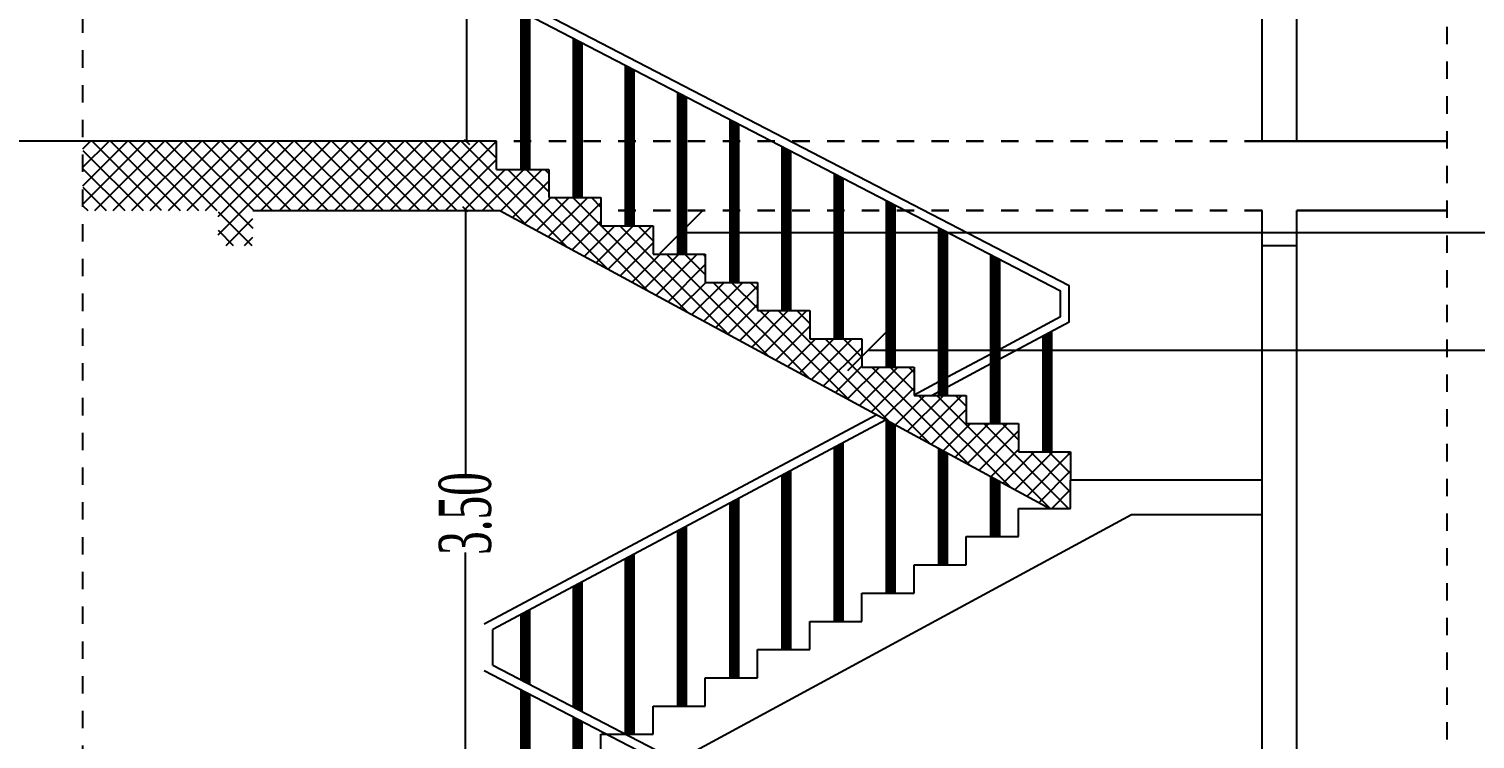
# Model space of a CAD drawing. Header units: inches. Extents: x -351 to 2582, y -266 to 144.
# Drawn here: x 438.15 to 446.46, y -63.93 to -59.84 of the extents above; entities that cross this region are included whole.
import ezdxf

# ---------------------------------------------------------------- set-up
doc = ezdxf.new("R2010")
doc.units = ezdxf.units.IN
doc.header["$MEASUREMENT"] = 0
doc.linetypes.add('DD', pattern=[0.2, 0.1, -0.1])
doc.layers.add('dimin', color=170, linetype='Continuous', lineweight=0)
doc.layers.add('WALLS', color=7, linetype='Continuous', lineweight=30)
for name, color, linetype in [('Hand-Rail', 11, 'Continuous'), ('Hatch-void', 1, 'Continuous'), ('Kitchen-slab', 21, 'Continuous'), ('Steps', 130, 'Continuous'), ('Viod', 10, 'Continuous'), ('WALL', 7, 'Continuous')]:
    doc.layers.add(name, color=color, linetype=linetype)
doc.styles.add('kamal', font='romantic.ttf', dxfattribs={"width": 0.6})
doc.styles.add('ROMAND', font='ROMAND.SHX', dxfattribs={"width": 0.6})
doc.dimstyles.new('DIMCOL', dxfattribs={"dimtxt": 0.3, "dimasz": 0.03, "dimexe": 0, "dimexo": 0, "dimgap": 0, "dimtad": 0, "dimlfac": -0.001, "dimzin": 1, "dimdsep": 46, "dimtxsty": 'kamal', "dimblk": 'OBLIQUE', "dimcen": 1.5, "dimclrd": 8, "dimclre": 8, "dimclrt": 256, "dimazin": 0, "dimtfac": 0.5, "dimtmove": 2, "dimatfit": 3, "dimldrblk": 'OBLIQUE', "dimfxl": 1, "dimtolj": 1, "dimtzin": 1, "dimarcsym": 1})
doc.dimstyles.new('m.fouad', dxfattribs={"dimscale": 0.8, "dimtxt": 0.3, "dimasz": 0.03, "dimexe": 0, "dimexo": 0, "dimgap": 0.09, "dimtad": 0, "dimzin": 0, "dimdsep": 46, "dimtxsty": 'ROMAND', "dimblk": 'OBLIQUE', "dimcen": 0.09, "dimclrd": 8, "dimclre": 8, "dimclrt": 7, "dimadec": 0, "dimazin": 0, "dimtfac": 1, "dimtix": 1, "dimtofl": 0, "dimtmove": 1, "dimatfit": 3, "dimldrblk": 'OBLIQUE', "dimfxl": 0.18, "dimtolj": 1, "dimtzin": 0, "dimarcsym": 0})

# ---------------------------------------------------------------- blocks, each defined once
blk = doc.blocks.new('_Oblique')
at = {"layer": 'dimin', "color": 0, "lineweight": -2}
blk.add_line((-0.5, -0.5), (0.5, 0.5), dxfattribs=at)
blk = doc.blocks.new('*D895')
at = {"layer": 'Defpoints', "color": 0, "transparency": 16777216}
for p in [(440.668152984374, -57.29237487133817), (440.6681529843797, -57.29237487133817), (440.668152984374, -60.49239944157607)]:
    blk.add_point(p, dxfattribs=at)
at = {"layer": 'WALLS', "color": 8, "lineweight": -2, "transparency": 16777216}
for p, q in [((440.6681529843797, -57.29237487133817), (440.6681529843797, -58.66858538130919)), ((440.6681529843797, -60.49239944157607), (440.6681529843797, -59.11618893160504))]:
    blk.add_line(p, q, dxfattribs=at)
at = {"layer": 'WALLS', "color": 8, "lineweight": -2, "transparency": 16777216, "xscale": 0.03, "yscale": 0.03, "zscale": 0.03}
for p, rotation in [((440.6681529843797, -57.29237487133817), 90), ((440.6681529843797, -60.49239944157607), 270)]:
    blk.add_blockref('_Oblique', p, dxfattribs=dict(at, rotation=rotation))
at = {"layer": 'WALLS', "transparency": 16777216, "insert": (440.6681529843796, -58.89238715645723), "char_height": 0.3, "attachment_point": 5, "rotation": 90, "style": 'kamal'}
blk.add_mtext('\\A1;3.20', dxfattribs=at)
blk = doc.blocks.new('*D896')
at = {"layer": 'Defpoints', "color": 0, "transparency": 16777216}
for p in [(440.6560660637294, -60.87938601418291), (440.6560660637294, -64.37936144394448), (440.6594395227314, -64.37936144394448)]:
    blk.add_point(p, dxfattribs=at)
at = {"layer": 'WALLS', "color": 8, "lineweight": -2, "transparency": 16777216}
for p, q in [((440.6560660637294, -60.87938601418291), (440.6594395227314, -60.87938601418291)), ((440.6594395227314, -60.87938601418291), (440.6594395227314, -62.40557195391577)), ((440.6594395227314, -64.37936144394448), (440.6594395227314, -62.85317550421162)), ((440.6560660637294, -64.37936144394448), (440.6594395227314, -64.37936144394448))]:
    blk.add_line(p, q, dxfattribs=at)
at = {"layer": 'WALLS', "color": 8, "lineweight": -2, "transparency": 16777216, "xscale": 0.03, "yscale": 0.03, "zscale": 0.03}
for p, rotation in [((440.6594395227314, -60.87938601418291), 90), ((440.6594395227314, -64.37936144394448), 270)]:
    blk.add_blockref('_Oblique', p, dxfattribs=dict(at, rotation=rotation))
at = {"layer": 'WALLS', "transparency": 16777216, "insert": (440.6594395227313, -62.62937372906381), "char_height": 0.3, "attachment_point": 5, "rotation": 90, "style": 'kamal'}
blk.add_mtext('\\A1;3.50', dxfattribs=at)
blk = doc.blocks.new('*D901')
at = {"layer": 'Defpoints', "color": 0, "transparency": 16777216}
for p in [(430.5578593345119, -60.48710476278512), (439.8061631227288, -60.48710476278511), (430.5578593345076, -60.88710476278511)]:
    blk.add_point(p, dxfattribs=at)
at = {"layer": 'WALLS', "color": 8, "lineweight": -2, "transparency": 16777216}
for p in [(439.8061631227288, -60.48710476278511), (430.5578593345119, -60.88710476278511)]:
    blk.add_line(p, (430.5578593345119, -60.48710476278512), dxfattribs=at)
at = {"layer": 'WALLS', "color": 8, "lineweight": -2, "transparency": 16777216, "xscale": 0.03, "yscale": 0.03, "zscale": 0.03}
for p, rotation in [((430.5578593345119, -60.48710476278512), 90), ((430.5578593345119, -60.88710476278511), 270)]:
    blk.add_blockref('_Oblique', p, dxfattribs=dict(at, rotation=rotation))
at = {"layer": 'WALLS', "transparency": 16777216, "insert": (430.0972084469378, -60.68710476278522), "char_height": 0.3, "attachment_point": 5, "rotation": 90, "style": 'kamal'}
blk.add_mtext('\\A1;0.40', dxfattribs=at)

msp = doc.modelspace()

# ---------------------------------------------------------------- hatches: boundary and pattern name
at = {"layer": 'WALL', "ltscale": 0.5}
h = msp.add_hatch(dxfattribs=at)
h.set_pattern_fill('ANSI37,_O', color=252, scale=0.6)
h.set_pattern_definition([(45, (442.3806046200048, -63.61209764511952), (-0.05303300858899106, 0.05303300858899106), []), (135, (442.3806046200048, -63.61209764511952), (-0.05303300858899106, -0.05303300858899106), [])])
h.paths.add_polyline_path([(438.4607385767883, -60.48710476278508), (438.4607385767883, -60.88710476278509), (439.2382807063416, -60.88710476278509), (439.2382774494426, -61.08710476278509), (439.4383282574668, -61.08710476278509), (439.4383282574668, -60.88710476278509), (440.856872445868, -60.88710476278509), (444.0184092498278, -62.59960002099834), (444.1383282574668, -62.59960002099834), (444.1383282574668, -62.43710038575119), (444.1383282574668, -62.27460075050402), (443.8383282574669, -62.27460075050402), (443.8383282574669, -62.11210111525685), (443.5383282574667, -62.11210111525685), (443.5383282574667, -61.94960148000968), (443.2383282574667, -61.94960148000968), (443.2383282574667, -61.78710184476253), (442.9383282574668, -61.78710184476253), (442.9383282574668, -61.62460220951533), (442.6383282574668, -61.62460220951533), (442.6383282574668, -61.46210257426819), (442.3383282574669, -61.46210257426819), (442.3383282574669, -61.29960293902101), (442.0383282574667, -61.29960293902101), (442.0383282574667, -61.13710330377384), (441.7383282574667, -61.13710330377384), (441.7383282574667, -60.97460366852667), (441.4383282574668, -60.97460366852667), (441.4383282574668, -60.81210403327952), (441.1383282574668, -60.81210403327952), (441.1383282574668, -60.64960439803232), (440.8383282574669, -60.64960439803232), (440.8383282574669, -60.48710476278508)])
h.paths.add_polyline_path([(438.4607385767883, -64.38708019254665), (438.4607385767883, -64.78708019254665), (439.2382171972115, -64.78708019254665), (439.2382139403126, -64.98708019254666), (439.4383282574668, -64.98708019254666), (439.4383282574668, -64.78708019254665), (440.856872445868, -64.78708019254665), (444.0184092498278, -66.49957545075992), (444.1383282574668, -66.49957545075992), (444.1383282574668, -66.33707581551276), (444.1383282574668, -66.1745761802656), (443.8383282574669, -66.1745761802656), (443.8383282574669, -66.01207654501842), (443.5383282574667, -66.01207654501842), (443.5383282574667, -65.84957690977126), (443.2383282574667, -65.84957690977126), (443.2383282574667, -65.6870772745241), (442.9383282574668, -65.6870772745241), (442.9383282574668, -65.52457763927691), (442.6383282574668, -65.52457763927691), (442.6383282574668, -65.36207800402975), (442.3383282574669, -65.36207800402975), (442.3383282574669, -65.1995783687826), (442.0383282574667, -65.1995783687826), (442.0383282574667, -65.03707873353541), (441.7383282574667, -65.03707873353541), (441.7383282574667, -64.87457909828825), (441.4383282574668, -64.87457909828825), (441.4383282574668, -64.71207946304109), (441.1383282574668, -64.71207946304109), (441.1383282574668, -64.5495798277939), (440.8383282574669, -64.5495798277939), (440.8383282574669, -64.38708019254665)])
h.paths.add_polyline_path([(440.4811631227292, -61.04067619135682), (440.4811631227292, -60.33353333421397), (440.0311631227291, -60.33353333421397), (440.0311631227291, -61.04067619135682)], flags=9)
h.paths.add_polyline_path([(439.7720430997883, -64.9406516211184), (439.7720430997883, -64.23350876397555), (439.3220430997883, -64.23350876397555), (439.3220430997883, -64.9406516211184)], flags=9)
h.paths.add_polyline_path([(440.3622899785466, -66.89066195602506), (440.3622899785466, -66.18351909888219), (439.9122899785466, -66.18351909888219), (439.9122899785466, -66.89066195602506)], flags=9)

# ---------------------------------------------------------------- linework, layer by layer
at = {"layer": 'Hand-Rail', "ltscale": 0.5}
for p, q in [((441.0043901620684, -59.75327472251576), (444.0803735523684, -61.3486731978162)), ((441.01658536389, -59.70327472251553), (444.1303735523677, -61.31828114419226)), ((444.1303735523677, -61.52885592419233), (444.1303735523677, -61.31828114419226)), ((444.0803735523684, -61.49885592419271), (444.0803735523684, -61.3486731978162)), ((444.0803735523684, -61.49885592419271), (443.7303735523674, -61.68552259085963)), ((444.1303735523677, -61.52885592419233), (443.7303735523676, -61.74218925752609)), ((443.680373552367, -61.71218925752657), (443.4303735523672, -61.8455225908595)), ((443.680373552367, -61.76885592419301), (443.4303735523672, -61.90218925752635)), ((443.3803735523672, -61.87218925752603), (443.2383282574667, -61.94794674813944)), ((443.3803735523672, -61.92885592419307), (443.3414756352111, -61.94960148000968)), ((443.0252021090205, -62.06161402731135), (440.7669056012292, -63.26603883146672)), ((443.0779153469341, -62.09016696709035), (440.8169056012293, -63.29603883146723)), ((440.8169056012293, -63.50218175221968), (440.8169056012293, -63.29603883146723)), ((440.8169056012293, -63.50218175221968), (444.1302465608901, -65.22068879353354)), ((440.7669056012292, -63.53257380584326), (444.0802465608908, -65.25108084715701))]:
    msp.add_line(p, q, dxfattribs=at)
at = {"layer": 'Hatch-void', "color": 31, "ltscale": 0.5, "true_color": 0xe8b5a2}
for p, q in [((440.9803735523672, -60.64960439803232), (440.9803735523667, -59.75327472251571)), ((440.981303134078, -60.64960439803232), (440.981303134078, -59.75327472251571)), ((440.9832034515564, -60.64960439803232), (440.9832034515564, -59.75327472251571)), ((440.9844700600977, -60.64960439803232), (440.9844700600975, -59.75327472251571)), ((440.9854202188378, -60.64960439803232), (440.985420218838, -59.75327472251571)), ((440.9873205363162, -60.64960439803232), (440.9873205363162, -59.75327472251571)), ((440.9895373035977, -60.64960439803232), (440.9895373035977, -59.75327472251571)), ((440.9920713300141, -60.64960439803232), (440.9920713300141, -59.75327472251571)), ((440.99650567391, -60.64960439803232), (440.99650567391, -59.75327472251571)), ((441.0053735523668, -60.64960439803232), (441.0053735523668, -59.75378477058294)), ((441.0142414308245, -60.64960439803232), (441.0142414308248, -59.75838421016883)), ((441.0186757747204, -60.64960439803232), (441.0186757747208, -59.76068413984764)), ((441.0212098011368, -60.64960439803232), (441.0212098011364, -59.76199844534497)), ((441.0234265684173, -60.64960439803232), (441.0234265684173, -59.76314820029853)), ((441.0253268858967, -60.64960439803232), (441.0253268858967, -59.76413382447939)), ((441.0262770446359, -60.64960439803232), (441.0262770446359, -59.76462663656946)), ((441.0275436531772, -60.64960439803232), (441.0275436531772, -59.76528357943265)), ((441.0303735523673, -60.64960439803232), (441.0303735523673, -59.76675134316233)), ((441.0303735523673, -60.64960439803232), (441.0303735523673, -59.76675134316233)), ((441.2803735523671, -60.81210403327952), (441.2803735523669, -59.89641706895335)), ((441.2813031340779, -60.81210403327952), (441.2813031340779, -59.8968992085023)), ((441.2832034515563, -60.81210403327952), (441.2832034515563, -59.89788483268266)), ((441.2844700600976, -60.81210403327952), (441.2844700600974, -59.89854177554564)), ((441.2854202188378, -60.81210403327952), (441.2854202188378, -59.89903458763645)), ((441.2873205363162, -60.81210403327952), (441.2873205363162, -59.90002021181678)), ((441.2895373035976, -60.81210403327952), (441.2895373035976, -59.90116996677064)), ((441.2920713300141, -60.81210403327952), (441.2920713300141, -59.90248427226832)), ((441.2965056739099, -60.81210403327952), (441.2965056739099, -59.90478420194705)), ((441.3053735523667, -60.81210403327952), (441.3053735523667, -59.90938364153247)), ((441.3142414308245, -60.81210403327952), (441.3142414308245, -59.91398308111825)), ((441.3186757747203, -60.81210403327952), (441.3186757747205, -59.91628301079707)), ((441.3212098011368, -60.81210403327952), (441.3212098011365, -59.91759731629455)), ((441.3234265684173, -60.81210403327952), (441.3234265684173, -59.91874707124802)), ((441.3253268858966, -60.81210403327952), (441.3253268858966, -59.91973269542878)), ((441.3262770446358, -60.81210403327952), (441.3262770446356, -59.92022550751891)), ((441.3275436531771, -60.81210403327952), (441.3275436531771, -59.92088245038221)), ((441.3303735523673, -60.81210403327952), (441.3303735523673, -59.92235021411177)), ((441.3303735523673, -60.81210403327952), (441.3303735523673, -59.92235021411177)), ((441.5803735523671, -60.97460366852667), (441.5803735523668, -60.05201593990287)), ((441.5813031340779, -60.97460366852667), (441.5813031340779, -60.05249807945182)), ((441.5832034515563, -60.97460366852667), (441.5832034515565, -60.05348370363218)), ((441.5844700600976, -60.97460366852667), (441.5844700600974, -60.05414064649517)), ((441.5854202188377, -60.97460366852667), (441.5854202188377, -60.05463345858591)), ((441.5873205363162, -60.97460366852667), (441.5873205363162, -60.05561908276624)), ((441.5895373035976, -60.97460366852667), (441.5895373035976, -60.05676883772004)), ((441.5920713300141, -60.97460366852667), (441.5920713300141, -60.05808314321786)), ((441.5965056739099, -60.97460366852667), (441.5965056739099, -60.0603830728966)), ((441.6053735523667, -60.97460366852667), (441.6053735523667, -60.064982512482)), ((441.6142414308244, -60.97460366852667), (441.6142414308244, -60.06958195206767)), ((441.6186757747203, -60.97460366852667), (441.6186757747205, -60.07188188174651)), ((441.6212098011367, -60.97460366852667), (441.6212098011363, -60.07319618724412)), ((441.6234265684172, -60.97460366852667), (441.6234265684172, -60.07434594219752)), ((441.6253268858966, -60.97460366852667), (441.6253268858966, -60.0753315663784)), ((441.6262770446358, -60.97460366852667), (441.6262770446358, -60.07582437846847)), ((441.6275436531771, -60.97460366852667), (441.6275436531771, -60.07648132133164)), ((441.6303735523672, -60.97460366852667), (441.6303735523672, -60.07794908506122)), ((441.6303735523672, -60.97460366852667), (441.6303735523672, -60.07794908506122)), ((441.880373552367, -61.13710330377384), (441.8803735523668, -60.20761481085229)), ((441.8813031340778, -61.13710330377384), (441.8813031340778, -60.20809695040134)), ((441.8832034515563, -61.13710330377384), (441.8832034515563, -60.2090825745816)), ((441.8844700600976, -61.13710330377384), (441.8844700600971, -60.20973951744458)), ((441.8854202188377, -61.13710330377384), (441.8854202188377, -60.21023232953539)), ((441.8873205363161, -61.13710330377384), (441.8873205363163, -60.21121795371582)), ((441.8895373035975, -61.13710330377384), (441.8895373035975, -60.21236770866956)), ((441.892071330014, -61.13710330377384), (441.892071330014, -60.21368201416738)), ((441.8965056739098, -61.13710330377384), (441.8965056739098, -60.21598194384602)), ((441.9053735523667, -61.13710330377384), (441.9053735523667, -60.22058138343144)), ((441.9142414308244, -61.13710330377384), (441.9142414308244, -60.22518082301721)), ((441.9186757747202, -61.13710330377384), (441.9186757747204, -60.22748075269605)), ((441.9212098011367, -61.13710330377384), (441.921209801136, -60.22879505819347)), ((441.9234265684172, -61.13710330377384), (441.9234265684172, -60.22994481314691)), ((441.9253268858965, -61.13710330377384), (441.9253268858965, -60.23093043732777)), ((441.9262770446358, -61.13710330377384), (441.9262770446358, -60.23142324941792)), ((441.9275436531771, -61.13710330377384), (441.9275436531771, -60.23208019228119)), ((441.9303735523672, -61.13710330377384), (441.9303735523672, -60.2335479560108)), ((441.9303735523672, -61.13710330377384), (441.9303735523672, -60.2335479560108)), ((442.181303134078, -61.29960293902101), (442.181303134078, -60.36369582135097)), ((442.1832034515564, -61.29960293902101), (442.1832034515564, -60.36468144553123)), ((442.1844700600977, -61.29960293902101), (442.1844700600973, -60.36533838839421)), ((442.1854202188379, -61.29960293902101), (442.1854202188379, -60.36583120048506)), ((442.1873205363163, -61.29960293902101), (442.1873205363165, -60.36681682466539)), ((442.1895373035977, -61.29960293902101), (442.1895373035977, -60.36796657961918)), ((442.1920713300142, -61.29960293902101), (442.1920713300144, -60.36928088511701)), ((442.19650567391, -61.29960293902101), (442.1965056739098, -60.37158081479566)), ((442.2053735523668, -61.29960293902101), (442.2053735523668, -60.37618025438097)), ((442.2142414308246, -61.29960293902101), (442.2142414308246, -60.38077969396687)), ((442.2186757747204, -61.29960293902101), (442.2186757747206, -60.3830796236456)), ((442.2212098011369, -61.29960293902101), (442.2212098011364, -60.38439392914316)), ((442.2234265684174, -61.29960293902101), (442.2234265684174, -60.38554368409663)), ((442.2253268858967, -61.29960293902101), (442.2253268858967, -60.3865293082774)), ((442.2262770446359, -61.29960293902101), (442.2262770446359, -60.38702212036759)), ((442.2275436531772, -61.29960293902101), (442.2275436531772, -60.38767906323075)), ((442.2303735523674, -61.29960293902101), (442.2303735523674, -60.38914682696036)), ((442.2303735523674, -61.29960293902101), (442.2303735523674, -60.38914682696036)), ((442.4803735523672, -61.46210257426819), (442.4803735523667, -60.51881255275121)), ((442.481303134078, -61.46210257426819), (442.481303134078, -60.51929469230028)), ((442.4832034515564, -61.46210257426819), (442.4832034515566, -60.52028031648064)), ((442.4844700600977, -61.46210257426819), (442.4844700600975, -60.52093725934373)), ((442.4854202188378, -61.46210257426819), (442.485420218838, -60.52143007143442)), ((442.4873205363162, -61.46210257426819), (442.4873205363162, -60.52241569561474)), ((442.4895373035977, -61.46210257426819), (442.4895373035977, -60.52356545056847)), ((442.4920713300141, -61.46210257426819), (442.4920713300141, -60.52487975606631)), ((442.49650567391, -61.46210257426819), (442.4965056739097, -60.5271796857451)), ((442.5053735523668, -61.46210257426819), (442.5053735523668, -60.5317791253304)), ((442.5142414308245, -61.46210257426819), (442.5142414308243, -60.53637856491618)), ((442.5186757747204, -61.46210257426819), (442.5186757747208, -60.53867849459492)), ((442.5212098011368, -61.46210257426819), (442.5212098011364, -60.53999280009251)), ((442.5234265684173, -61.46210257426819), (442.5234265684176, -60.54114255504614)), ((442.5253268858967, -61.46210257426819), (442.5253268858967, -60.54212817922678)), ((442.5262770446359, -61.46210257426819), (442.5262770446357, -60.54262099131692)), ((442.5275436531772, -61.46210257426819), (442.5275436531772, -60.54327793418018)), ((442.5303735523673, -61.46210257426819), (442.5303735523673, -60.54474569790993)), ((442.5303735523673, -61.46210257426819), (442.5303735523673, -60.54474569790993)), ((442.1803735523672, -61.29960293902101), (442.180373552367, -60.62900177481974)), ((442.7803735523671, -61.62460220951533), (442.7803735523669, -60.67441142370073)), ((442.7813031340779, -61.62460220951533), (442.7813031340779, -60.67489356324981)), ((442.7832034515563, -61.62460220951533), (442.7832034515566, -60.67587918743016)), ((442.7844700600976, -61.62460220951533), (442.7844700600972, -60.67653613029303)), ((442.7854202188378, -61.62460220951533), (442.7854202188378, -60.67702894238388)), ((442.7873205363162, -61.62460220951533), (442.7873205363162, -60.67801456656431)), ((442.7895373035976, -61.62460220951533), (442.7895373035976, -60.67916432151799)), ((442.7920713300141, -61.62460220951533), (442.7920713300141, -60.68047862701584)), ((442.7965056739099, -61.62460220951533), (442.7965056739099, -60.68277855669464)), ((442.8053735523667, -61.62460220951533), (442.8053735523667, -60.68737799627993)), ((442.8142414308245, -61.62460220951533), (442.8142414308245, -60.69197743586561)), ((442.8186757747203, -61.62460220951533), (442.8186757747205, -60.69427736554447)), ((442.8212098011368, -61.62460220951533), (442.8212098011361, -60.69559167104195)), ((442.8234265684173, -61.62460220951533), (442.8234265684173, -60.69674142599564)), ((442.8253268858966, -61.62460220951533), (442.8253268858966, -60.69772705017628)), ((442.8262770446358, -61.62460220951533), (442.8262770446358, -60.69821986226648)), ((442.8275436531771, -61.62460220951533), (442.8275436531771, -60.69887680512974)), ((442.8303735523673, -61.62460220951533), (442.8303735523673, -60.70034456885938)), ((442.8303735523673, -61.62460220951533), (442.8303735523673, -60.70034456885938)), ((443.0803735523671, -61.78710184476253), (443.0803735523668, -60.83001029465026)), ((443.0813031340779, -61.78710184476253), (443.0813031340779, -60.83049243419933)), ((443.0832034515563, -61.78710184476253), (443.0832034515565, -60.83147805837957)), ((443.0844700600976, -61.78710184476253), (443.0844700600974, -60.83213500124256)), ((443.0854202188377, -61.78710184476253), (443.0854202188377, -60.83262781333346)), ((443.0873205363162, -61.78710184476253), (443.0873205363164, -60.83361343751378)), ((443.0895373035976, -61.78710184476253), (443.0895373035976, -60.83476319246751)), ((443.0920713300141, -61.78710184476253), (443.0920713300141, -60.83607749796536)), ((443.0965056739099, -61.78710184476253), (443.0965056739099, -60.83837742764406)), ((443.1053735523667, -61.78710184476253), (443.1053735523667, -60.84297686722937)), ((443.1142414308244, -61.78710184476253), (443.1142414308244, -60.84757630681514)), ((443.1186757747203, -61.78710184476253), (443.1186757747207, -60.8498762364939)), ((443.1212098011367, -61.78710184476253), (443.1212098011363, -60.85119054199153)), ((443.1234265684172, -61.78710184476253), (443.1234265684172, -60.85234029694513)), ((443.1253268858966, -61.78710184476253), (443.1253268858966, -60.85332592112579)), ((443.1262770446358, -61.78710184476253), (443.1262770446358, -60.85381873321593)), ((443.1275436531771, -61.78710184476253), (443.1275436531771, -60.85447567607918)), ((443.1303735523672, -61.78710184476253), (443.1303735523672, -60.85594343980884)), ((443.1303735523672, -61.78710184476253), (443.1303735523672, -60.85594343980884)), ((443.380373552367, -61.94960148000968), (443.380373552367, -60.98560916559978)), ((443.3813031340778, -61.94960148000968), (443.3813031340778, -60.98609130514873)), ((443.3832034515563, -61.94960148000968), (443.3832034515563, -60.98707692932909)), ((443.3844700600976, -61.94960148000968), (443.3844700600973, -60.98773387219208)), ((443.3854202188377, -61.94960148000968), (443.3854202188377, -60.98822668428292)), ((443.3873205363161, -61.94960148000968), (443.3873205363161, -60.98921230846312)), ((443.3895373035975, -61.94960148000968), (443.3895373035975, -60.99036206341702)), ((443.392071330014, -61.94960148000968), (443.3920713300142, -60.99167636891488)), ((443.3965056739098, -61.94960148000968), (443.3965056739096, -60.99397629859359)), ((443.4053735523667, -61.94960148000968), (443.4053735523667, -60.9985757381789)), ((443.4142414308244, -61.94960148000968), (443.4142414308244, -61.00317517776469)), ((443.4186757747202, -61.94960148000968), (443.4186757747204, -61.00547510744343)), ((443.4212098011367, -61.94960148000968), (443.4212098011362, -61.00678941294099)), ((443.4234265684172, -61.94960148000968), (443.4234265684172, -61.00793916789452)), ((443.4253268858965, -61.94960148000968), (443.4253268858965, -61.00892479207518)), ((443.4262770446358, -61.94960148000968), (443.4262770446355, -61.00941760416538)), ((443.4275436531771, -61.94960148000968), (443.4275436531771, -61.01007454702872)), ((443.4303735523672, -61.94960148000968), (443.430373552367, -61.01154231075829)), ((443.4303735523672, -61.94960148000968), (443.430373552367, -61.01154231075829)), ((443.6803735523672, -62.11210111525685), (443.6803735523667, -61.1412080365493)), ((443.681303134078, -62.11210111525685), (443.681303134078, -61.14169017609836)), ((443.6832034515564, -62.11210111525685), (443.6832034515564, -61.14267580027872)), ((443.6844700600977, -62.11210111525685), (443.6844700600973, -61.14333274314171)), ((443.6854202188379, -62.11210111525685), (443.6854202188379, -61.1438255552325)), ((443.6873205363163, -62.11210111525685), (443.6873205363165, -61.14481117941281)), ((443.6895373035977, -62.11210111525685), (443.6895373035979, -61.14596093436666)), ((443.6920713300142, -62.11210111525685), (443.6920713300142, -61.14727523986453)), ((443.69650567391, -62.11210111525685), (443.69650567391, -61.14957516954314)), ((443.7053735523668, -62.11210111525685), (443.7053735523668, -61.15417460912843)), ((443.7142414308246, -62.11210111525685), (443.7142414308246, -61.15877404871424)), ((443.7186757747204, -62.11210111525685), (443.7186757747209, -61.16107397839309)), ((443.7212098011369, -62.11210111525685), (443.7212098011362, -61.16238828389056)), ((443.7234265684174, -62.11210111525685), (443.7234265684174, -61.16353803884414)), ((443.7253268858967, -62.11210111525685), (443.7253268858967, -61.1645236630248)), ((443.7262770446359, -62.11210111525685), (443.7262770446357, -61.16501647511505)), ((443.7275436531772, -62.11210111525685), (443.7275436531772, -61.16567341797828)), ((443.7303735523674, -62.11210111525685), (443.7303735523674, -61.16714118170798)), ((443.7303735523674, -62.11210111525685), (443.7303735523674, -61.16714118170798)), ((444.0142414308245, -62.27460075050402), (444.0142414308245, -61.59079305568211)), ((444.0186757747204, -62.27460075050402), (444.0186757747206, -61.58842807227096)), ((444.0212098011368, -62.27460075050402), (444.0212098011366, -61.58707659151571)), ((444.0234265684173, -62.27460075050402), (444.0234265684173, -61.58589431563257)), ((444.0253268858967, -62.27460075050402), (444.0253268858967, -61.58488081297688)), ((444.0262770446359, -62.27460075050402), (444.0262770446359, -61.58437406164946)), ((444.0275436531772, -62.27460075050402), (444.0275436531772, -61.58369853709402)), ((444.0303735523673, -62.27460075050402), (444.0303735523673, -61.58218925752595)), ((444.0303735523673, -62.27460075050402), (444.0303735523673, -61.58218925752595)), ((443.9803735523672, -62.27460075050402), (443.9803735523669, -61.60885592419289)), ((443.981303134078, -62.27460075050402), (443.981303134078, -61.60836014728028)), ((443.9832034515564, -62.27460075050402), (443.9832034515564, -61.6073466446252)), ((443.9844700600977, -62.27460075050402), (443.9844700600975, -61.6062185230094)), ((443.9854202188378, -62.27460075050402), (443.9854202188378, -61.60616436874164)), ((443.9873205363162, -62.27460075050402), (443.9873205363162, -61.6051508660866)), ((443.9895373035977, -62.27460075050402), (443.9895373035977, -61.60396859020318)), ((443.9920713300141, -62.27460075050402), (443.9920713300141, -61.60261710944772)), ((443.99650567391, -62.27460075050402), (443.99650567391, -61.60025212603652)), ((444.0053735523668, -62.27460075050402), (444.0053735523668, -61.59552259085959)), ((443.0803735523671, -63.08709892673986), (443.0803735523668, -62.09149849204422)), ((443.0813031340779, -63.08709892673986), (443.0813031340779, -62.09200201434081)), ((443.0832034515563, -63.08709892673986), (443.0832034515563, -62.09303135066446)), ((443.0844700600976, -63.08709892673986), (443.0844700600974, -62.09371742875088)), ((443.0854202188377, -63.08709892673986), (443.0854202188377, -62.09423209691333)), ((443.0873205363162, -63.08709892673986), (443.0873205363162, -62.095261433237)), ((443.0895373035976, -63.08709892673986), (443.0895373035976, -62.09646217948585)), ((443.0920713300141, -63.08709892673986), (443.0920713300141, -62.09783477404713)), ((443.0965056739099, -63.08709892673986), (443.0965056739099, -62.10023670493257)), ((443.1053735523667, -63.08709892673986), (443.1053735523667, -62.10504012831474)), ((443.1142414308244, -63.08709892673986), (443.1142414308244, -62.10984355169741)), ((443.1186757747203, -63.08709892673986), (443.1186757747205, -62.11224548258298)), ((443.1212098011367, -63.08709892673986), (443.1212098011365, -62.113618077144)), ((443.1234265684172, -63.08709892673986), (443.1234265684172, -62.1148188233925)), ((443.1253268858966, -63.08709892673986), (443.1253268858966, -62.11584815971665)), ((443.1262770446358, -63.08709892673986), (443.1262770446358, -62.11636282787848)), ((443.1275436531771, -63.08709892673986), (443.1275436531771, -62.11704890596502)), ((443.1303735523672, -63.08709892673986), (443.1303735523672, -62.11858176458564)), ((443.1303735523672, -63.08709892673986), (443.1303735523672, -62.11858176458564)), ((442.7803735523671, -63.24959856198703), (442.7803735523671, -62.24885592419302)), ((442.7813031340779, -63.24959856198703), (442.7813031340779, -62.24836014728038)), ((442.7832034515563, -63.24959856198703), (442.7832034515563, -62.24734664462531)), ((442.7844700600976, -63.24959856198703), (442.7844700600974, -62.24667112007005)), ((442.7854202188378, -63.24959856198703), (442.7854202188378, -62.24616436874192)), ((442.7873205363162, -63.24959856198703), (442.7873205363162, -62.24515086608679)), ((442.7895373035976, -63.24959856198703), (442.7895373035976, -62.24396859020334)), ((442.7920713300141, -63.24959856198703), (442.7920713300139, -62.24261710944788)), ((442.7965056739099, -63.24959856198703), (442.7965056739097, -62.24025212603676)), ((442.8053735523667, -63.24959856198703), (442.8053735523667, -62.23552259085983)), ((442.8142414308245, -63.24959856198703), (442.8142414308245, -62.23079305568231)), ((442.8186757747203, -63.24959856198703), (442.8186757747205, -62.22842807227113)), ((442.8212098011368, -63.24959856198703), (442.8212098011365, -62.22707659151583)), ((442.8234265684173, -63.24959856198703), (442.8234265684173, -62.22589431563283)), ((442.8253268858966, -63.24959856198703), (442.8253268858966, -62.22488081297718)), ((442.8262770446358, -63.24959856198703), (442.8262770446358, -62.22437406164954)), ((442.8275436531771, -63.24959856198703), (442.8275436531771, -62.22369853709428)), ((442.8303735523673, -63.24959856198703), (442.8303735523673, -62.22218925752611)), ((442.8303735523673, -63.24959856198703), (442.8303735523673, -62.22218925752611)), ((443.380373552367, -62.92459929149268), (443.3803735523668, -62.25399812729141)), ((443.3813031340778, -62.92459929149268), (443.3813031340778, -62.25450164958795)), ((443.3832034515563, -62.92459929149268), (443.3832034515563, -62.25553098591162)), ((443.3844700600976, -62.92459929149268), (443.3844700600973, -62.25621706399806)), ((443.3854202188377, -62.92459929149268), (443.3854202188377, -62.25673173216049)), ((443.3873205363161, -62.92459929149268), (443.3873205363161, -62.25776106848414)), ((443.3895373035975, -62.92459929149268), (443.3895373035975, -62.25896181473301)), ((443.392071330014, -62.92459929149268), (443.392071330014, -62.26033440929429)), ((443.3965056739098, -62.92459929149268), (443.3965056739098, -62.26273634017971)), ((443.4053735523667, -62.92459929149268), (443.4053735523667, -62.2675397635619)), ((443.4142414308244, -62.92459929149268), (443.4142414308244, -62.27234318694457)), ((443.4186757747202, -62.92459929149268), (443.4186757747204, -62.27474511783008)), ((443.4212098011367, -62.92459929149268), (443.4212098011365, -62.27611771239118)), ((443.4234265684172, -62.92459929149268), (443.4234265684172, -62.27731845863964)), ((443.4253268858965, -62.92459929149268), (443.4253268858965, -62.27834779496379)), ((443.4262770446358, -62.92459929149268), (443.4262770446358, -62.27886246312563)), ((443.4275436531771, -62.92459929149268), (443.4275436531771, -62.27954854121216)), ((443.4303735523672, -62.92459929149268), (443.4303735523672, -62.28108139983279)), ((443.4303735523672, -62.92459929149268), (443.4303735523672, -62.28108139983279)), ((442.4803735523672, -63.4120981972342), (442.4803735523672, -62.40885592419315)), ((442.481303134078, -63.4120981972342), (442.481303134078, -62.40836014728062)), ((442.4832034515564, -63.4120981972342), (442.4832034515566, -62.40734664462539)), ((442.4844700600977, -63.4120981972342), (442.4844700600977, -62.40667112007011)), ((442.4854202188378, -63.4120981972342), (442.4854202188378, -62.40616436874198)), ((442.4873205363162, -63.4120981972342), (442.487320536316, -62.4051508660869)), ((442.4895373035977, -63.4120981972342), (442.4895373035977, -62.40396859020343)), ((442.4920713300141, -63.4120981972342), (442.4920713300141, -62.40261710944793)), ((442.49650567391, -63.4120981972342), (442.49650567391, -62.4002521260368)), ((442.5053735523668, -63.4120981972342), (442.5053735523668, -62.39552259085991)), ((442.5142414308245, -63.4120981972342), (442.5142414308245, -62.39079305568238)), ((442.5186757747204, -63.4120981972342), (442.5186757747206, -62.38842807227117)), ((442.5212098011368, -63.4120981972342), (442.5212098011368, -62.38707659151592)), ((442.5234265684173, -63.4120981972342), (442.5234265684173, -62.38589431563292)), ((442.5253268858967, -63.4120981972342), (442.5253268858967, -62.38488081297726)), ((442.5262770446359, -63.4120981972342), (442.5262770446359, -62.38437406164967)), ((442.5275436531772, -63.4120981972342), (442.5275436531772, -62.38369853709435)), ((442.5303735523673, -63.4120981972342), (442.5303735523673, -62.38218925752619)), ((442.5303735523673, -63.4120981972342), (442.5303735523673, -62.38218925752619)), ((443.680373552367, -62.76209965624554), (443.680373552367, -62.4164977625386)), ((443.6813031340778, -62.76209965624554), (443.6813031340778, -62.4170012848351)), ((443.6832034515562, -62.76209965624554), (443.6832034515562, -62.41803062115876)), ((443.6844700600975, -62.76209965624554), (443.6844700600975, -62.41871669924527)), ((443.6854202188376, -62.76209965624554), (443.6854202188376, -62.41923136740763)), ((443.6873205363161, -62.76209965624554), (443.6873205363161, -62.42026070373129)), ((443.6895373035975, -62.76209965624554), (443.6895373035975, -62.42146144998016)), ((443.692071330014, -62.76209965624554), (443.692071330014, -62.42283404454143)), ((443.6965056739098, -62.76209965624554), (443.6965056739098, -62.42523597542686)), ((443.7053735523666, -62.76209965624554), (443.7053735523666, -62.43003939880904)), ((443.7142414308244, -62.76209965624554), (443.7142414308244, -62.43484282219171)), ((443.7186757747202, -62.76209965624554), (443.7186757747202, -62.43724475307718)), ((443.7212098011366, -62.76209965624554), (443.7212098011366, -62.43861734763837)), ((443.7234265684172, -62.76209965624554), (443.7234265684172, -62.4398180938868)), ((443.7253268858965, -62.76209965624554), (443.7253268858965, -62.44084743021094)), ((443.7262770446357, -62.76209965624554), (443.7262770446357, -62.44136209837278)), ((443.727543653177, -62.76209965624554), (443.727543653177, -62.44204817645931)), ((443.7303735523672, -62.76209965624554), (443.7303735523672, -62.44358103507993)), ((443.7303735523672, -62.76209965624554), (443.7303735523672, -62.44358103507993)), ((442.180373552367, -63.57459783248134), (442.1803735523667, -62.56885592419341)), ((442.1813031340778, -63.57459783248134), (442.1813031340778, -62.56836014728079)), ((442.1832034515562, -63.57459783248134), (442.1832034515562, -62.56734664462567)), ((442.1844700600975, -63.57459783248134), (442.1844700600975, -62.56667112007034)), ((442.1854202188376, -63.57459783248134), (442.1854202188376, -62.56616436874232)), ((442.1873205363161, -63.57459783248134), (442.1873205363158, -62.56515086608709)), ((442.1895373035975, -63.57459783248134), (442.1895373035975, -62.56396859020369)), ((442.192071330014, -63.57459783248134), (442.192071330014, -62.56261710944813)), ((442.1965056739098, -63.57459783248134), (442.1965056739098, -62.56025212603711)), ((442.2053735523666, -63.57459783248134), (442.2053735523666, -62.55552259086014)), ((442.2142414308244, -63.57459783248134), (442.2142414308244, -62.55079305568259)), ((442.2186757747202, -63.57459783248134), (442.2186757747204, -62.54842807227135)), ((442.2212098011366, -63.57459783248134), (442.2212098011364, -62.54707659151626)), ((442.2234265684172, -63.57459783248134), (442.2234265684169, -62.54589431563318)), ((442.2253268858965, -63.57459783248134), (442.2253268858965, -62.54488081297751)), ((442.2262770446357, -63.57459783248134), (442.2262770446359, -62.54437406164986)), ((442.227543653177, -63.57459783248134), (442.227543653177, -62.54369853709457)), ((442.2303735523672, -63.57459783248134), (442.2303735523672, -62.54218925752647)), ((442.2303735523672, -63.57459783248134), (442.2303735523672, -62.54218925752647)), ((441.880373552367, -63.73709746772855), (441.880373552367, -62.7288559241934)), ((441.8813031340778, -63.73709746772855), (441.8813031340778, -62.72836014728095)), ((441.8832034515563, -63.73709746772855), (441.8832034515563, -62.72734664462575)), ((441.8844700600976, -63.73709746772855), (441.8844700600976, -62.72667112007041)), ((441.8854202188377, -63.73709746772855), (441.8854202188377, -62.72616436874239)), ((441.8873205363161, -63.73709746772855), (441.8873205363161, -62.72515086608722)), ((441.8895373035975, -63.73709746772855), (441.8895373035975, -62.72396859020373)), ((441.892071330014, -63.73709746772855), (441.8920713300138, -62.72261710944834)), ((441.8965056739098, -63.73709746772855), (441.8965056739098, -62.72025212603715)), ((441.9053735523667, -63.73709746772855), (441.9053735523667, -62.71552259086022)), ((441.9142414308244, -63.73709746772855), (441.9142414308244, -62.71079305568271)), ((441.9186757747202, -63.73709746772855), (441.9186757747204, -62.70842807227154)), ((441.9212098011367, -63.73709746772855), (441.9212098011365, -62.70707659151628)), ((441.9234265684172, -63.73709746772855), (441.9234265684172, -62.7058943156332)), ((441.9253268858965, -63.73709746772855), (441.9253268858963, -62.70488081297759)), ((441.9262770446358, -63.73709746772855), (441.9262770446358, -62.70437406164999)), ((441.9275436531771, -63.73709746772855), (441.9275436531771, -62.70369853709464)), ((441.9303735523672, -63.73709746772855), (441.9303735523672, -62.70218925752656)), ((441.9303735523672, -63.73709746772855), (441.9303735523672, -62.70218925752656)), ((441.5803735523671, -63.89959710297569), (441.5803735523668, -62.88885592419365)), ((441.5813031340779, -63.89959710297569), (441.5813031340779, -62.88836014728098)), ((441.5832034515563, -63.89959710297569), (441.5832034515565, -62.88734664462584)), ((441.5844700600976, -63.89959710297569), (441.5844700600974, -62.88667112007062)), ((441.5854202188377, -63.89959710297569), (441.5854202188377, -62.88616436874244)), ((441.5873205363162, -63.89959710297569), (441.5873205363162, -62.88515086608734)), ((441.5895373035976, -63.89959710297569), (441.5895373035976, -62.88396859020384)), ((441.5920713300141, -63.89959710297569), (441.5920713300141, -62.88261710944839)), ((441.5965056739099, -63.89959710297569), (441.5965056739099, -62.88025212603733)), ((441.6053735523667, -63.89959710297569), (441.6053735523667, -62.8755225908603)), ((441.6142414308244, -63.89959710297569), (441.6142414308242, -62.87079305568292)), ((441.6186757747203, -63.89959710297569), (441.6186757747205, -62.86842807227166)), ((441.6212098011367, -63.89959710297569), (441.6212098011365, -62.86707659151639)), ((441.6234265684172, -63.89959710297569), (441.6234265684172, -62.86589431563337)), ((441.6253268858966, -63.89959710297569), (441.6253268858966, -62.8648808129777)), ((441.6262770446358, -63.89959710297569), (441.6262770446358, -62.86437406165004)), ((441.6275436531771, -63.89959710297569), (441.6275436531771, -62.86369853709478)), ((441.6303735523672, -63.89959710297569), (441.6303735523672, -62.86218925752662)), ((441.6303735523672, -63.89959710297569), (441.6303735523672, -62.86218925752662)), ((441.2803735523671, -63.74256538528078), (441.2803735523671, -63.04885592419376)), ((441.2813031340777, -63.74304752482961), (441.2813031340777, -63.04836014728114)), ((441.2832034515563, -63.74403314901001), (441.2832034515563, -63.04734664462606)), ((441.2844700600974, -63.74469009187307), (441.2844700600972, -63.04667112007081)), ((441.2854202188378, -63.74518290396385), (441.2854202188378, -63.04616436874261)), ((441.2873205363162, -63.74616852814407), (441.2873205363162, -63.0451508660874)), ((441.2895373035976, -63.74731828309794), (441.2895373035976, -63.04396859020396)), ((441.2920713300143, -63.74863258859594), (441.2920713300143, -63.04261710944837)), ((441.2965056739101, -63.75093251827451), (441.2965056739101, -63.04025212603737)), ((441.3053735523667, -63.75553195785976), (441.3053735523667, -63.03552259086042)), ((441.3142414308245, -63.76013139744555), (441.3142414308245, -63.03079305568302)), ((441.3186757747205, -63.7624313271243), (441.3186757747205, -63.02842807227165)), ((441.3212098011368, -63.76374563262198), (441.3212098011365, -63.02707659151645)), ((441.3234265684171, -63.76489538757534), (441.3234265684173, -63.02589431563347)), ((441.3253268858964, -63.76588101175611), (441.3253268858964, -63.02488081297776)), ((441.3262770446356, -63.76637382384629), (441.3262770446356, -63.02437406165028)), ((441.3275436531774, -63.76703076670969), (441.3275436531774, -63.02369853709476)), ((441.3303735523671, -63.76849853043916), (441.3303735523673, -63.02218925752673)), ((441.3303735523671, -63.76849853043916), (441.3303735523673, -63.02218925752673)), ((440.9803735523672, -63.58696651433129), (440.9803735523672, -63.20885592419381)), ((440.9813031340777, -63.5874486538801), (440.981303134078, -63.20836014728117)), ((440.9832034515566, -63.58843427806056), (440.9832034515566, -63.20734664462606)), ((440.9844700600975, -63.58909122092348), (440.9844700600975, -63.20667112007094)), ((440.985420218838, -63.58958403301436), (440.985420218838, -63.20616436874271)), ((440.987320536316, -63.59056965719452), (440.9873205363162, -63.20515086608748)), ((440.9895373035974, -63.59171941214831), (440.9895373035974, -63.20396859020406)), ((440.9920713300141, -63.59303371764622), (440.9920713300141, -63.20261710944864)), ((440.99650567391, -63.59533364732492), (440.99650567391, -63.20025212603758)), ((441.005373552367, -63.59993308691031), (441.005373552367, -63.19552259086053)), ((441.0142414308245, -63.60453252649606), (441.0142414308245, -63.19079305568309)), ((441.0186757747206, -63.60683245617469), (441.0186757747206, -63.18842807227178)), ((441.0212098011368, -63.60814676167246), (441.0212098011366, -63.18707659151663)), ((441.0234265684173, -63.60929651662593), (441.0234265684173, -63.18589431563358)), ((441.0253268858964, -63.61028214080662), (441.0253268858964, -63.18488081297792)), ((441.0262770446359, -63.61077495289678), (441.0262770446357, -63.18437406165032)), ((441.0275436531774, -63.61143189576018), (441.0275436531774, -63.18369853709487)), ((441.0303735523673, -63.61289965948966), (441.0303735523673, -63.18218925752691)), ((441.0303735523673, -63.61289965948966), (441.0303735523673, -63.18218925752691)), ((440.9803735523672, -64.22459637347004), (440.9803735523674, -63.64329171311317)), ((440.981303134078, -64.22459637347004), (440.981303134078, -63.64377385266201)), ((440.9832034515564, -64.22459637347004), (440.9832034515568, -63.64475947684244)), ((440.9844700600977, -64.22459637347004), (440.9844700600975, -63.64541641970536)), ((440.9854202188378, -64.22459637347004), (440.985420218838, -63.64590923179622)), ((440.9873205363162, -64.22459637347004), (440.9873205363162, -63.64689485597637)), ((440.9895373035977, -64.22459637347004), (440.9895373035974, -63.64804461093021)), ((440.9920713300141, -64.22459637347004), (440.9920713300141, -63.64935891642807)), ((440.99650567391, -64.22459637347004), (440.99650567391, -63.65165884610684)), ((441.0053735523668, -64.22459637347004), (441.005373552367, -63.65625828569222)), ((441.0142414308245, -64.22459637347004), (441.0142414308248, -63.66085772527799)), ((441.0186757747204, -64.22459637347004), (441.0186757747206, -63.66315765495659)), ((441.0212098011368, -64.22459637347004), (441.0212098011368, -63.66447196045434)), ((441.0234265684173, -64.22459637347004), (441.0234265684173, -63.66562171540774)), ((441.0253268858967, -64.22459637347004), (441.0253268858967, -63.66660733958852)), ((441.0262770446359, -64.22459637347004), (441.0262770446359, -63.66710015167865)), ((441.0275436531772, -64.22459637347004), (441.0275436531774, -63.667757094542)), ((441.0303735523673, -64.22459637347004), (441.0303735523676, -63.66922485827155)), ((441.0303735523673, -64.22459637347004), (441.0303735523676, -63.66922485827155)), ((441.2803735523671, -64.06209673822286), (441.2803735523669, -63.79889058406266)), ((441.2813031340779, -64.06209673822286), (441.2813031340779, -63.79937272361144)), ((441.2832034515563, -64.06209673822286), (441.2832034515563, -63.80035834779184)), ((441.2844700600976, -64.06209673822286), (441.2844700600974, -63.80101529065489)), ((441.2854202188378, -64.06209673822286), (441.285420218838, -63.80150810274571)), ((441.2873205363162, -64.06209673822286), (441.2873205363162, -63.80249372692592)), ((441.2895373035976, -64.06209673822286), (441.2895373035976, -63.80364348187976)), ((441.2920713300141, -64.06209673822286), (441.2920713300143, -63.8049577873777)), ((441.2965056739099, -64.06209673822286), (441.2965056739099, -63.80725771705627)), ((441.3053735523667, -64.06209673822286), (441.3053735523667, -63.81185715664158)), ((441.3142414308245, -64.06209673822286), (441.3142414308243, -63.81645659622734)), ((441.3186757747203, -64.06209673822286), (441.3186757747205, -63.81875652590611)), ((441.3212098011368, -64.06209673822286), (441.3212098011365, -63.82007083140385)), ((441.3234265684173, -64.06209673822286), (441.3234265684173, -63.82122058635714)), ((441.3253268858966, -64.06209673822286), (441.3253268858964, -63.82220621053793)), ((441.3262770446358, -64.06209673822286), (441.3262770446356, -63.82269902262814)), ((441.3275436531771, -64.06209673822286), (441.3275436531774, -63.82335596549144)), ((441.3303735523673, -64.06209673822286), (441.3303735523671, -63.82482372922097)), ((441.3303735523673, -64.06209673822286), (441.3303735523671, -63.82482372922097))]:
    msp.add_line(p, q, dxfattribs=at)
at = {"layer": 'Kitchen-slab', "ltscale": 0.5}
for p, q in [((445.4383282574661, -60.48710476278508), (445.4383282574659, -56.98708019254701)), ((445.2383282574654, -60.48710476278508), (445.2383282574651, -57.28708019254718)), ((440.8383282574669, -60.48710476278508), (438.4607385767883, -60.48710476278508)), ((445.2383282574665, -64.38708019254665), (445.2383282574654, -60.88710476278507)), ((445.4383282574665, -64.38708019254665), (445.4383282574661, -60.88710476278507)), ((445.2383282574654, -61.08710476278507), (445.4383282574661, -61.08710476278505)), ((445.2383282574667, -62.43710038575119), (444.1383282574668, -62.43710038575119)), ((444.4890144161473, -62.63710038575118), (440.9517853545428, -64.55310454344936)), ((445.238328257466, -62.6371003857512), (444.4890144161473, -62.63710038575118))]:
    msp.add_line(p, q, dxfattribs=at)
msp.add_lwpolyline([(439.4383282574668, -60.88710476278509), (440.856872445868, -60.88710476278509), (444.0184092498278, -62.59960002099831)], dxfattribs=at)
at = {"layer": 'Steps', "ltscale": 0.5}
for p, q in [((440.8383282574669, -60.64960439803232), (440.8383282574669, -60.48709622805316)), ((440.8383282574669, -60.64960439803232), (441.1383282574668, -60.64960439803232)), ((441.1383282574668, -60.64960439803232), (441.1383282574668, -60.81210403327952)), ((441.1383282574668, -60.81210403327952), (441.4383282574668, -60.81210403327952)), ((441.4383282574668, -60.81210403327952), (441.4383282574668, -60.97460366852667)), ((441.4383282574668, -60.97460366852667), (441.7383282574667, -60.97460366852667)), ((441.7383282574667, -60.97460366852667), (441.7383282574667, -61.13710330377384)), ((441.7383282574667, -61.13710330377384), (442.0383282574667, -61.13710330377384)), ((442.0383282574667, -61.13710330377384), (442.0383282574667, -61.29960293902101)), ((442.0383282574667, -61.29960293902101), (442.3383282574669, -61.29960293902101)), ((442.3383282574669, -61.29960293902101), (442.3383282574669, -61.46210257426819)), ((442.3383282574669, -61.46210257426819), (442.6383282574668, -61.46210257426819)), ((442.6383282574668, -61.46210257426819), (442.6383282574668, -61.62460220951533)), ((442.6383282574668, -61.62460220951533), (442.9383282574668, -61.62460220951533)), ((442.9383282574668, -61.62460220951533), (442.9383282574668, -61.78710184476253)), ((442.9383282574668, -61.78710184476253), (443.2383282574667, -61.78710184476253)), ((443.2383282574667, -61.78710184476253), (443.2383282574667, -61.94960148000968)), ((443.2383282574667, -61.94960148000968), (443.5383282574667, -61.94960148000968)), ((443.5383282574667, -61.94960148000968), (443.5383282574667, -62.11210111525685)), ((443.5383282574667, -62.11210111525685), (443.8383282574669, -62.11210111525685)), ((443.8383282574669, -62.11210111525685), (443.8383282574669, -62.27460075050402)), ((443.8383282574669, -62.27460075050402), (444.1383282574668, -62.27460075050402)), ((444.1383282574668, -62.27460075050402), (444.1383282574668, -62.43710038575119)), ((444.1383282574668, -62.59960002099834), (444.1383282574668, -62.43710038575119)), ((443.8383282574669, -62.76209965624554), (443.8383282574669, -62.59960002099834)), ((443.8383282574669, -62.59960002099834), (444.1383282574668, -62.59960002099834)), ((443.5383282574667, -62.92459929149268), (443.5383282574667, -62.76209965624554)), ((443.5383282574667, -62.76209965624554), (443.8383282574669, -62.76209965624554)), ((443.2383282574667, -63.08709892673986), (443.2383282574667, -62.92459929149268)), ((443.2383282574667, -62.92459929149268), (443.5383282574667, -62.92459929149268)), ((442.9383282574668, -63.24959856198703), (442.9383282574668, -63.08709892673986)), ((442.9383282574668, -63.08709892673986), (443.2383282574667, -63.08709892673986)), ((442.6383282574668, -63.4120981972342), (442.6383282574668, -63.24959856198703)), ((442.6383282574668, -63.24959856198703), (442.9383282574668, -63.24959856198703)), ((442.3383282574669, -63.57459783248134), (442.3383282574669, -63.4120981972342)), ((442.3383282574669, -63.4120981972342), (442.6383282574668, -63.4120981972342)), ((442.0383282574667, -63.73709746772855), (442.0383282574667, -63.57459783248134)), ((442.0383282574667, -63.57459783248134), (442.3383282574669, -63.57459783248134)), ((441.7383282574667, -63.89959710297569), (441.7383282574667, -63.73709746772855)), ((441.7383282574667, -63.73709746772855), (442.0383282574667, -63.73709746772855)), ((441.4383282574668, -64.06209673822286), (441.4383282574668, -63.89959710297569)), ((441.4383282574668, -63.89959710297569), (441.7383282574667, -63.89959710297569))]:
    msp.add_line(p, q, dxfattribs=at)
at = {"layer": 'Viod', "linetype": 'DD'}
msp.add_lwpolyline([(439.1607385767884, -55.3292891806264), (445.6004706632211, -55.3292891806264, -0.414213562373095), (446.3004706632212, -56.02928918062645), (446.3004706632212, -69.60667503506664, -0.414213562373095), (445.6004706632211, -70.30667503506669), (439.1607385767884, -70.30667503506669, -0.5847348494935881), (438.4607385767883, -70.26467481573106), (438.4607385767883, -56.02928918062645, -0.414213562373095)], format="xyb", close=True, dxfattribs=at)
at = {"layer": 'WALLS', "linetype": 'DD'}
for p, q in [((445.2383282574654, -60.48710476278508), (440.8383282574669, -60.48710476278508)), ((445.2383282574654, -60.88710476278507), (441.4383282574668, -60.88710476278507))]:
    msp.add_line(p, q, dxfattribs=at)
at = {"layer": 'WALLS'}
for p, q in [((445.2383282574654, -60.48710476278508), (446.3004706632212, -60.48710476278508)), ((445.4383282574661, -60.88710476278507), (446.3004706632212, -60.88710476278507))]:
    msp.add_line(p, q, dxfattribs=at)

# ---------------------------------------------------------------- dimensions: what is measured, and where the dimension line sits
for base, p1, p2, picture, middle in [((440.6681529843797, -57.29237487133817), (440.6681529843738, -60.49239944157604), (440.6681529843738, -57.29237487133814), '*D895', (440.6681529843796, -58.89238715645723)), ((430.5578593345119, -60.48710476278512), (430.5578593345074, -60.88710476278509), (439.8061631227285, -60.48710476278508), '*D901', (430.0972084469378, -60.68710476278522)), ((440.6594395227314, -64.37936144394448), (440.6560660637292, -60.87938601418288), (440.6560660637292, -64.37936144394445), '*D896', (440.6594395227313, -62.62937372906381))]:
    dim = msp.add_linear_dim(base=base, p1=p1, p2=p2, angle=90, dimstyle='DIMCOL', dxfattribs=at)
    dim.commit()
    dim.dimension.update_dxf_attribs({"geometry": picture, "text_midpoint": middle})

# ---------------------------------------------------------------- leaders
for points in [[(441.8976236811973, -61.01296434748633), (450.0738445910624, -61.01296434748633)], [(442.9748046479185, -61.68886078149262), (449.8703209816263, -61.68886078149262)]]:
    msp.add_leader(points, dimstyle='m.fouad', override={"dimasz": 0.3, "dimgap": 0.09, "dimtad": 0}, dxfattribs=at)

doc.saveas('drawing.dxf')
